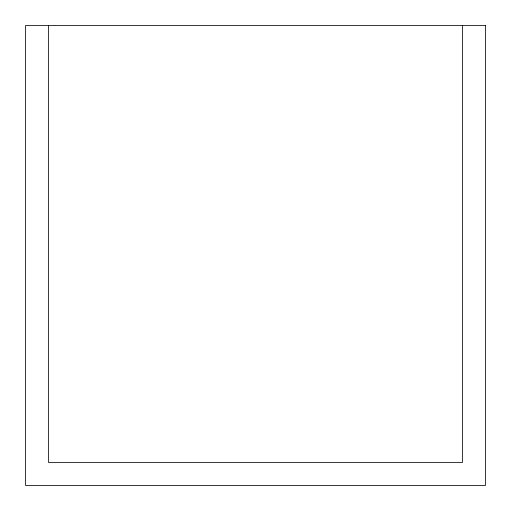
<?xml version="1.0" encoding="UTF-8"?>
<svg xmlns="http://www.w3.org/2000/svg" width="511" height="511" viewBox="0 0 511 511"><rect width="100%" height="100%" fill="white"/><g stroke="black" fill="none" stroke-linecap="round" stroke-linejoin="round"><path stroke-width="0.77" d="M462.455 25.55L462.455 462.455L48.545 462.455L48.545 25.55M485.45 25.55L25.55 25.55L25.55 485.45L485.45 485.45L485.45 25.55"/></g></svg>
